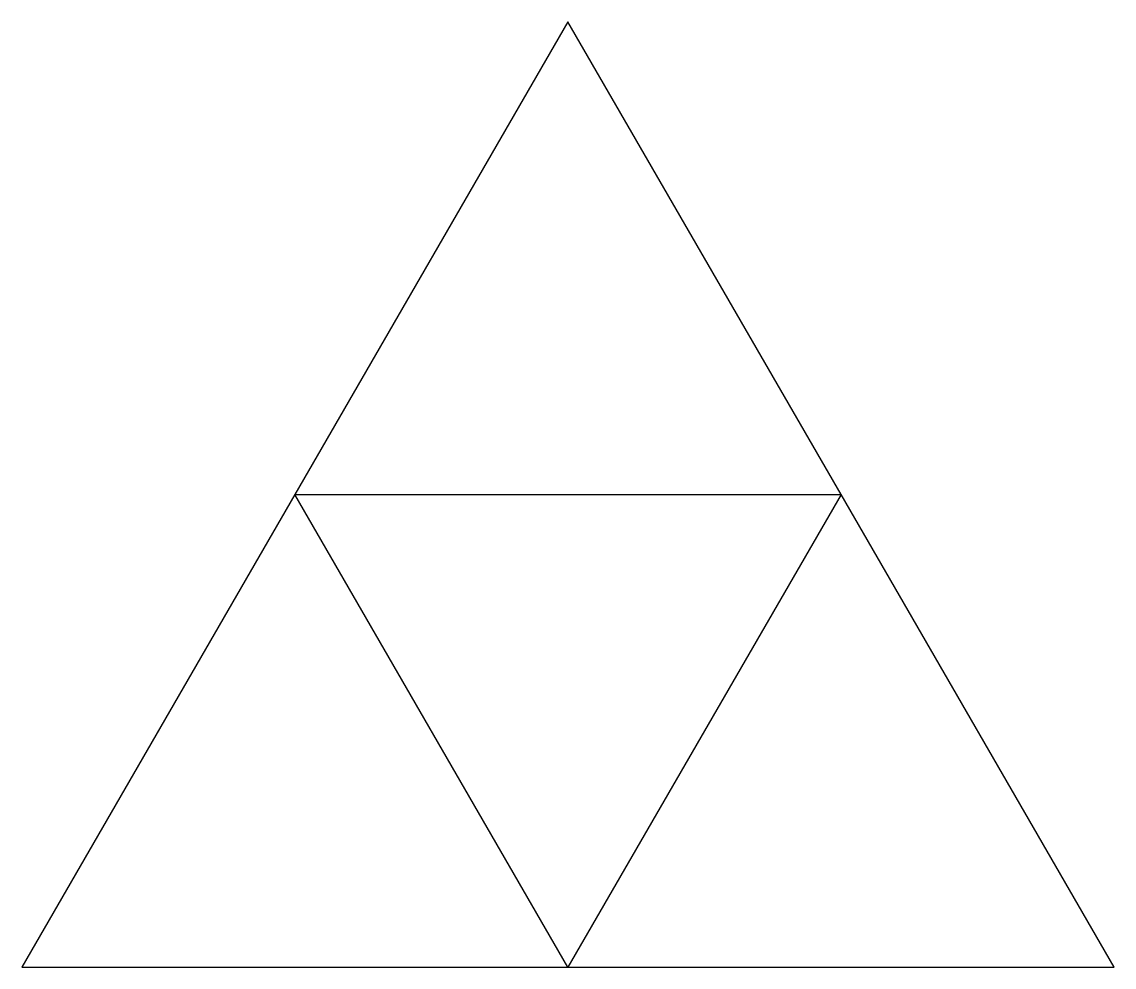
# Model space of a CAD drawing. Header units: metres. Extents: x -50 to 50, y -29 to 58.
import ezdxf

# ---------------------------------------------------------------- set-up
doc = ezdxf.new("R2010")
doc.units = ezdxf.units.M

msp = doc.modelspace()

# ---------------------------------------------------------------- linework, layer by layer
for p, q in [((0, 57.735), (-25, 14.4338)), ((25, 14.4338), (0, 57.735)), ((-25, 14.4338), (-50, -28.8675)), ((0, -28.8675), (-25, 14.4338)), ((-25, 14.4338), (25, 14.4338)), ((25, 14.4338), (0, -28.8675)), ((50, -28.8675), (25, 14.4338)), ((-50, -28.8675), (0, -28.8675)), ((0, -28.8675), (50, -28.8675))]:
    msp.add_line(p, q)

doc.saveas('drawing.dxf')
